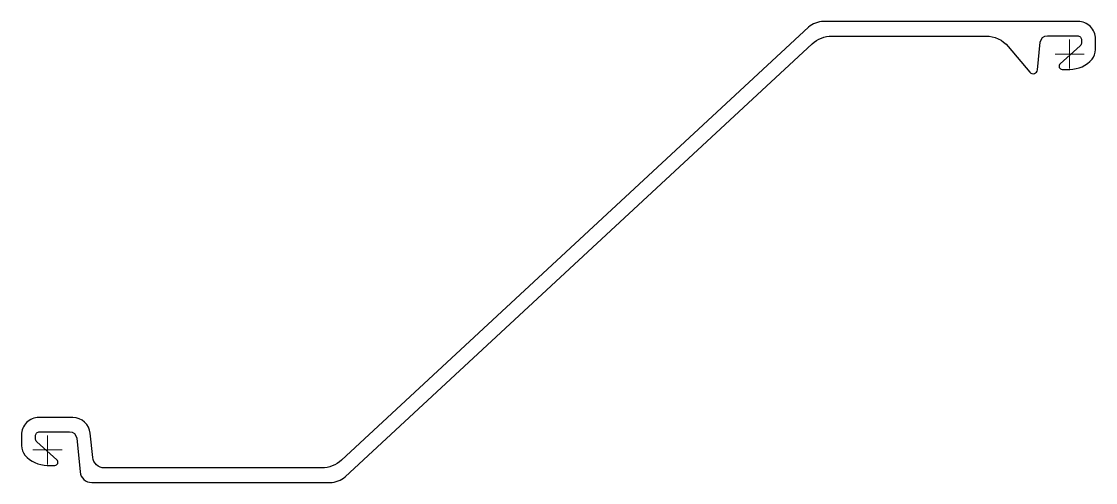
# Model space of a CAD drawing. Header units: millimetres. Extents: x 1105 to 1841, y -89 to 226.
import ezdxf

# ---------------------------------------------------------------- set-up
doc = ezdxf.new("R2010")
doc.units = ezdxf.units.MM
doc.layers.add('ref', color=4, linetype='Continuous', lineweight=5)

# ---------------------------------------------------------------- blocks, each defined once
blk = doc.blocks.new('AZ13-700-10-10-s')
blk.add_lwpolyline([(-15.35, -3.5, 0.219232), (-0.15, -10.5), (5.11, -10.5, 0.687281), (6.54, -6.79), (-7.26, 5.63, -0.212557), (-8.25, 7.86), (-8.25, 9.5, -0.414214), (-5.25, 12.5), (15.09, 12.5, -0.385314), (20.06, 8), (22.37, -15.05, 0.385314), (30.33, -22.25), (193.67, -22.25, 0.18895), (203.86, -18.26), (523.71, 277.92, -0.18895), (537.3, 283.25), (642.69, 283.25, -0.221695), (658.01, 276.11), (672.72, 258.57, 0.663703), (678.01, 260.2), (679.89, 279, -0.385314), (684.86, 283.5), (705.25, 283.5, -0.414214), (708.25, 280.5), (708.25, 278.86, -0.212557), (707.26, 276.63), (693.46, 264.21, 0.687281), (694.89, 260.5), (700.15, 260.5, 0.219232), (715.35, 267.5, 0.17875), (717.75, 274), (717.75, 281.25, 0.414214), (705.75, 293.25), (531.42, 293.25, 0.18895), (521.23, 289.26), (201.38, -6.92, -0.18895), (187.79, -12.25), (38.97, -12.25, -0.385314), (31.01, -5.05), (29.37, 11.44, 0.385314), (17.43, 22.25), (-5.75, 22.25, 0.414214), (-17.75, 10.25), (-17.75, 3, 0.17875), (-15.35, -3.5)], format="xyb")
at = {"layer": 'ref'}
for p, q in [((700, 261), (700, 281)), ((710, 271), (690, 271)), ((0, -10), (0, 10)), ((10, 0), (-10, 0))]:
    blk.add_line(p, q, dxfattribs=at)

msp = doc.modelspace()

# ---------------------------------------------------------------- block references
msp.add_blockref('AZ13-700-10-10-s', (1123.13, -66.83))

doc.saveas('drawing.dxf')
